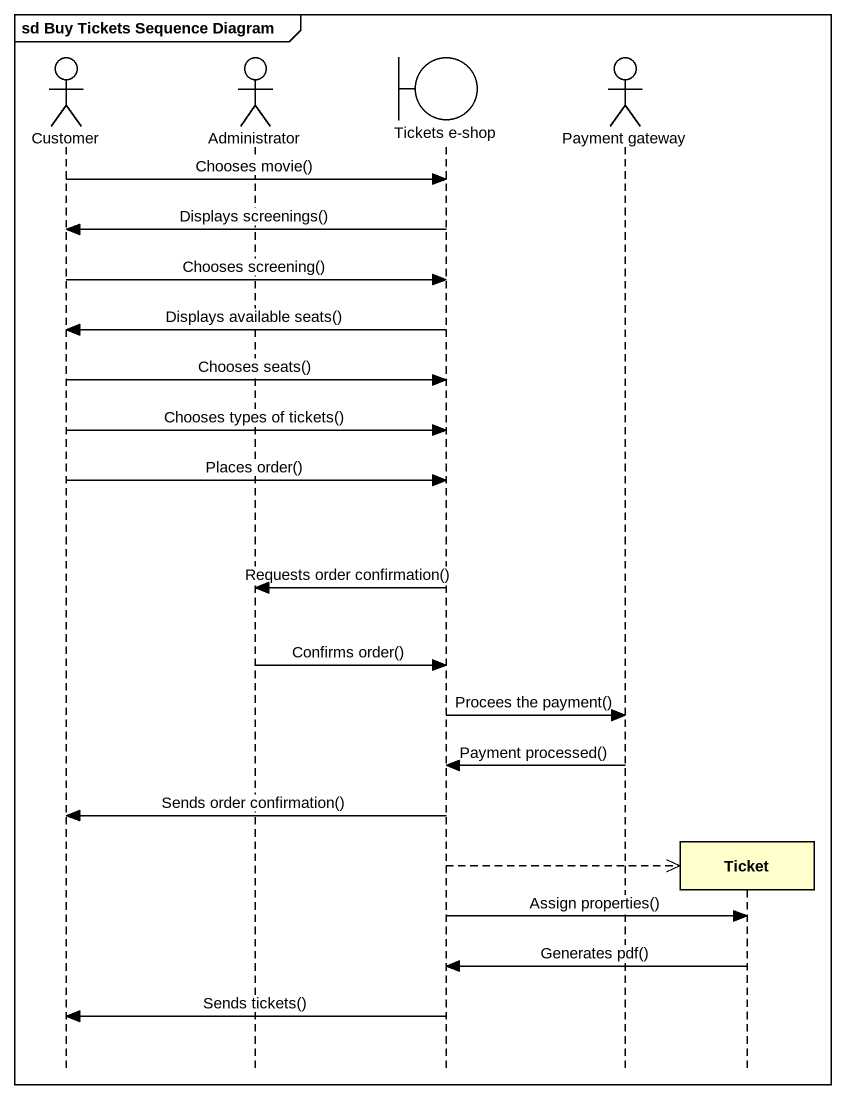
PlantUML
@startuml
mainframe sd Buy Tickets Sequence Diagram
hide footbox
actor Customer
actor Administrator
boundary "Tickets e-shop" as Tickets_e_shop
actor "Payment gateway" as Payment_gateway
participant Ticket

Customer -> Tickets_e_shop : Chooses movie()
Tickets_e_shop -> Customer : Displays screenings()
Customer -> Tickets_e_shop : Chooses screening()
Tickets_e_shop -> Customer : Displays available seats()
Customer -> Tickets_e_shop : Chooses seats()
Customer -> Tickets_e_shop : Chooses types of tickets()
Customer -> Tickets_e_shop : Places order()
Tickets_e_shop -> Administrator : Requests order confirmation()
Administrator -> Tickets_e_shop : Confirms order()
Tickets_e_shop -> Payment_gateway : Procees the payment()
Payment_gateway -> Tickets_e_shop : Payment processed()
Tickets_e_shop -> Customer : Sends order confirmation()
Tickets_e_shop -->> Ticket **
Tickets_e_shop -> Ticket : Assign properties()
Ticket -> Tickets_e_shop : Generates pdf()
Tickets_e_shop -> Customer : Sends tickets()
@enduml
